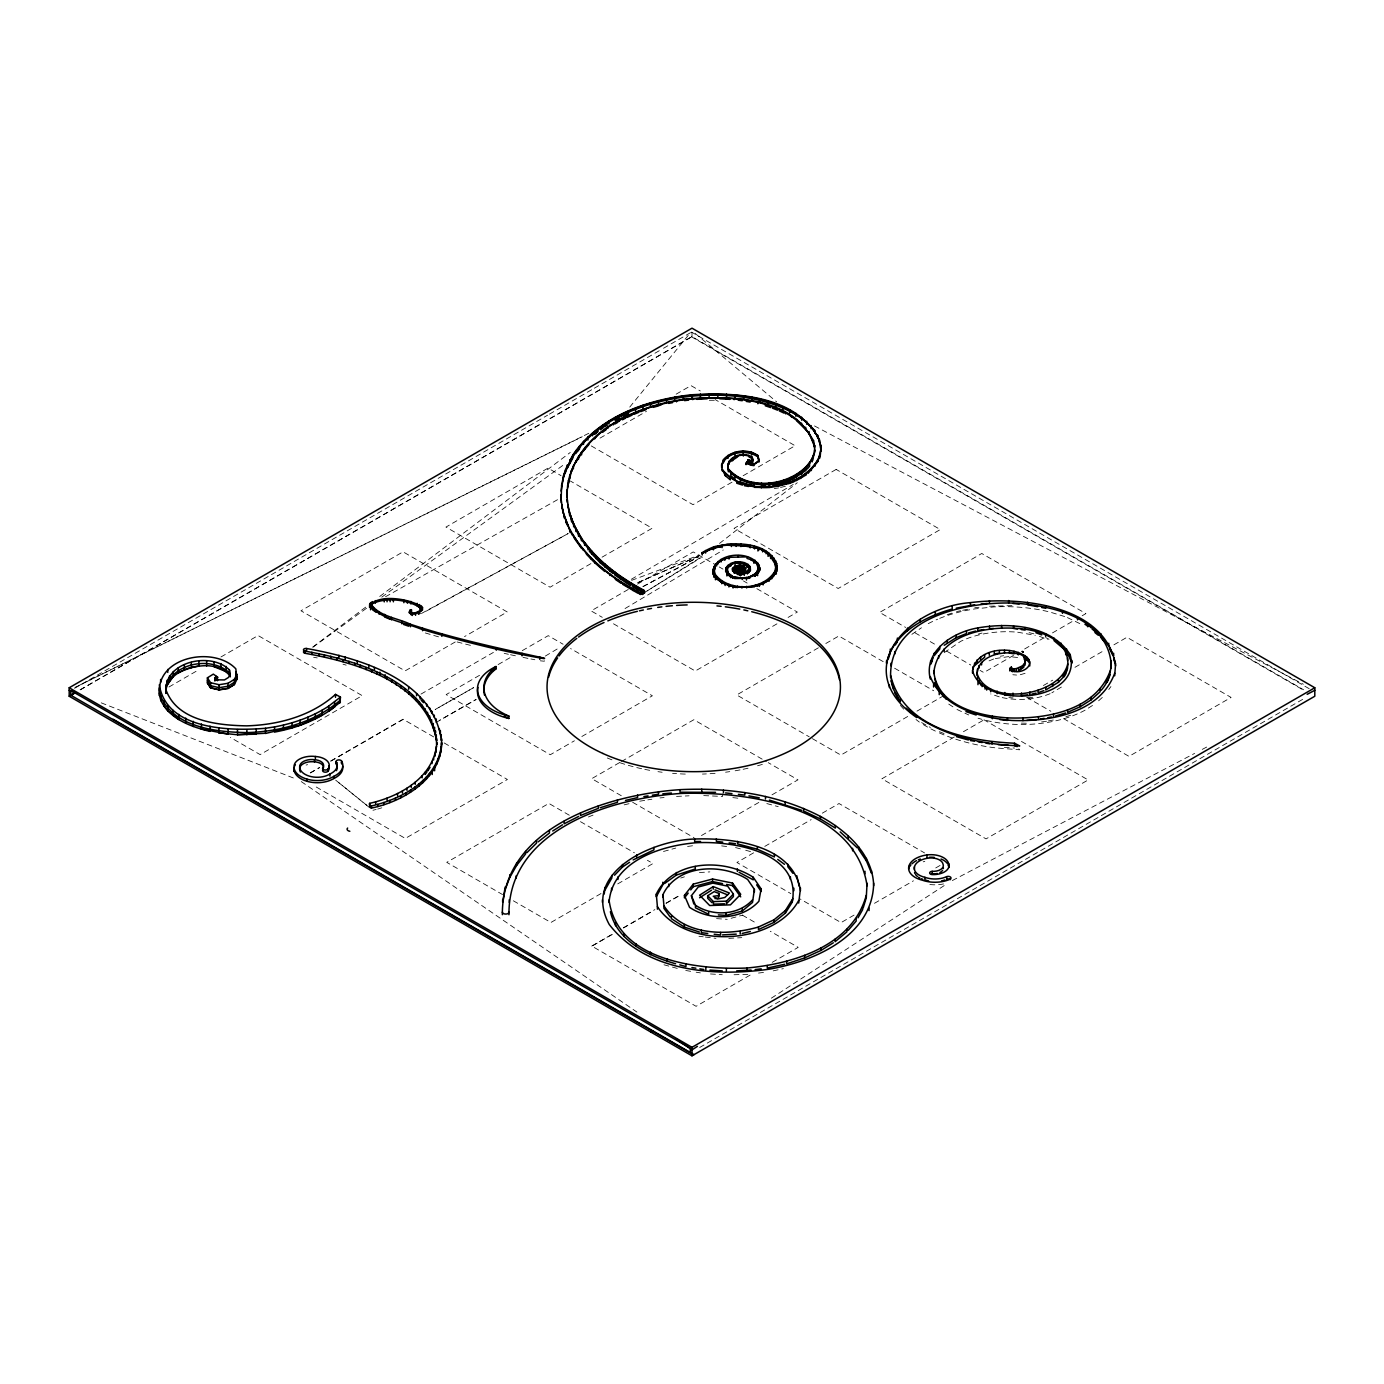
<?xml version="1.0" encoding="UTF-8"?>
<svg xmlns="http://www.w3.org/2000/svg" width="1384" height="1384" viewBox="0 0 1384 1384"><rect width="100%" height="100%" fill="white"/><g stroke="black" fill="none" stroke-linecap="round" stroke-linejoin="round"><path stroke-width="0.75" stroke-dasharray="5 3.75" d="M1309.212 688.713L691.533 332.091L691.533 336.814L1303.59 690.183M1108.774 689.526L1110.919 686.551M629.755 407.086L689.301 334.063M1098.602 700.806L1104.501 695.46M944.199 652.625L960.6 641.38A71.657 41.382 0 0 1 1017.707 632.211M719.507 543.428L797.288 482.722M312.801 647.055L366.016 606.884M379.735 596.469L570.26 452.464M381.776 597.144L564.067 464.505M312.94 647.193L367.054 607.87M1061.39 687.052L1051.84 692.83M911.866 634.339L921.45 627.782M771.355 998.175L946.327 884.203M1092.512 705.459L1084.675 710.407A92.624 53.474 0 0 1 1027.205 724.42A94.06 54.305 0 0 1 983.938 719.87L961.724 732.69M643.612 593.096L701.186 557.06M647.21 590.864L701.204 557.579M545.331 656.068L558.306 648.335M625.049 608.545L723.278 549.984M631.277 579.291L793.222 484.452M74.511 688.332L224.087 601.971M225.955 600.898L547.562 415.217M549.431 414.145L592.438 389.319M594.307 388.229L661.604 349.373M663.49 348.284L691.533 332.091M80.116 689.803L691.533 336.814M80.428 689.768L692 336.675L1303.572 689.768M168.986 686.983L198.673 669.821M220.956 656.967L258.081 635.533L362.227 695.65L260.123 754.609L230.367 737.43M600.016 438.123L646.432 411.325M676.136 394.18L690.979 385.6L700.269 390.963M455.232 641.968L405.097 670.894L300.968 610.777L403.055 551.835L507.201 611.953L464.505 636.605M590.916 563.617L550.088 587.197L445.942 527.079L548.047 468.121L561.056 475.646M602.057 557.181L652.175 528.255L570.364 481.009M731.998 482.168L693.021 504.676L590.743 445.613M743.139 475.733L795.125 445.734L715.147 399.561M310.241 772.826L319.531 767.463M330.672 761.027L403.055 719.23M310.448 772.947L319.739 767.584M330.863 761.148L403.263 719.351L434.887 737.603M479.556 675.306L446.15 694.595L550.296 754.73L574.412 740.786M498.119 664.579L512.98 656.016M522.252 650.653L548.237 635.654L563.115 644.235M628.249 589.463L591.124 610.898L602.282 617.333M637.54 584.1L693.228 551.939L717.396 565.9M581.851 736.496L652.383 695.771L570.554 648.542M776.943 623.855L695.27 671.015L611.59 622.696M788.084 617.437L797.357 612.074L756.46 588.459M619.582 762.584L591.746 778.656L621.485 795.835M621.433 761.511L693.834 719.715L766.373 761.581M818.394 647.798L736.721 694.958L809.242 736.824M825.816 643.508L838.825 636L883.442 661.777M601.019 893.545L550.901 922.488L511.855 899.929M617.731 883.892L653.006 863.529L647.418 860.312M701.446 835.555L759.003 802.339M771.995 794.831L797.98 779.832L768.224 762.653M907.679 716.497L840.866 755.076L811.111 737.897M916.969 711.134L942.954 696.135M1013.503 655.411L983.799 672.555L980.08 670.41M1024.644 648.975L1043.207 638.249M1052.48 632.903L1074.763 620.032M1082.184 615.742L1085.904 613.596L981.758 553.479L879.653 612.42L905.69 627.454M591.746 946.068L612.161 934.269M623.302 927.834L654.857 909.617M665.998 903.198L680.841 894.618M612.368 934.39L591.937 946.172L696.083 1006.306L751.772 974.146M623.509 927.955L653.196 910.81M666.188 903.302L681.049 894.739M753.623 852.821L736.928 862.474L790.852 893.614M764.764 846.403L811.18 819.605M822.321 813.169L839.015 803.533L924.564 852.925M954.303 736.98L881.902 778.777L986.048 838.894L1088.135 779.953L984.007 719.818M1043.398 685.53L1052.688 680.167M1074.97 667.313L1104.657 650.169M1113.947 644.806L1126.939 637.297L1231.085 697.432L1128.981 756.373L1062.03 717.725M772.186 962.364L798.187 947.365L770.283 931.259M854.066 915.101L841.057 922.592L800.16 898.977M874.48 903.302L913.457 880.795M935.74 867.941L943.161 863.651M699.664 1047.498L1305.475 697.744M420.978 694.093L493.396 652.418M435.752 722.638L476.183 699.422L439.385 720.441M385.496 596.764L559.119 498.794M426.358 611.088L568.184 533.549L421.29 613.562M643.006 586.574L698.038 557.112M643.024 586.574L698.297 557.095M952.33 880.553L1194.617 753.398M1202.246 749.384L1207.973 746.391M588.788 433.296L74.996 687.45L582.231 436.704M1025.06 673.333L1018.572 675.219L1012.846 674.735M699.508 555.659L636.415 583.218L699.698 555.641M989.058 660.877L993.66 659.009M588.408 816.975L594.151 814.657M631.658 580.328L699.404 555.053M1050.127 693.695C1034.644 699.941 1017.292 700.944 1001.03 697.363M947.192 614.686L954.683 612.195M680.738 878.027L684.423 876.833M377.728 809.052L381.811 807.823M1065.888 716.722L1071.943 714.888M663.507 851.471L675.721 848.081M731.115 918.284L742.793 915.101M978.315 634.062L982.034 633.059M995.304 658.559L1008.746 656.604L1018.019 657.521M372.971 810.263L376.137 809.45M780.541 487.445L786.579 485.992M624.167 804.848L629.997 803.481M773.223 970.859L783.379 968.627M956.569 611.572L960.6 610.725M962.624 610.292L968.679 609.029M1046.529 721.254L1038.882 722.275M1048.415 720.908L1055.94 719.507M639.737 801.198L645.792 800.212M647.816 799.883L651.864 799.225M1000.286 656.224L1003.677 655.705M774.296 488.517L778.535 487.929M687.571 846.454L695.477 845.364M758.519 973.056L764.902 972.277M1027.845 697.847L1034.211 697.086M974.734 607.749L978.955 607.299M989.474 606.209L1012.846 605.638M659.96 797.928L664.095 797.547M676.534 796.406L689.076 795.817M699.422 872.543L709.854 871.885M728.832 938.369L741.789 937.643M734.056 974.751L747.879 974.353M709.317 400.27L717.621 400.27M1021.357 723.14L1027.205 723.244M703.729 795.61L722.552 796.44L722.552 793.88M710.459 973.955L722.24 974.717M716.566 918.63L727.24 919.339M1004.3 747.343L1014.593 748.069M1008.884 697.605L1013.036 697.934M732.845 797.616L741.063 798.551M721.669 845.901L727.621 846.61M698.972 936.276L703.228 936.795M705.338 937.054L715.961 938.335M1017.707 632.211L1035.284 635.342M685.737 970.495L694.093 971.862M696.187 972.208L700.373 972.883M313.632 657.279L317.23 657.902M540.331 660.825L544.189 661.206A1.955 1.125 0 0 0 544.621 660.791M523.031 657.4L528.93 658.576M530.902 658.974L534.847 659.753M504.191 653.369L508.412 654.286M510.523 654.736L516.837 656.102M1029.073 632.644L1035.284 634.166M457.135 641.951L471.338 645.584M735.544 847.562L743.692 849.741M745.716 850.278L751.823 851.921M766.822 803.568L778.206 806.647M663.991 964.786L679.717 969.077M999.248 696.844L990.702 693.92M425.338 632.972L438.832 636.934M1051.529 612.541L1065.611 616.814M343.007 664.182L346.156 665.15M1039.436 636.363L1047.809 639.443M101.24 702.847L293.46 778.016M939.442 731.703L944.978 733.935M1067.41 617.593L1082.928 625.101M956.984 709.456L968.696 714.957M1045.629 637.522L1049.02 639.27M814.501 425.943L1303.347 684.25M921.606 722.569L930.394 727.5M914.997 632.817L937.314 645.705M946.604 651.086L970.772 665.029M1026.703 697.328L1050.871 711.272M719.265 566.973L722.984 569.118M743.433 580.934L747.152 583.079M894.6 668.212L933.664 690.754M632.644 802.27L694.024 837.701M444.178 742.966L507.409 779.486L405.304 838.427L314.185 785.818M569.308 815.228L548.86 803.412L446.755 862.353L502.548 894.566M580.467 821.663L634.408 852.803M742.395 915.153L757.273 923.734M948.732 704.093L955.323 708.383M301.245 781.579L636.934 1012.085M1018.849 748.882L1019.697 749.799L996.082 747.931A139.94 80.791 0 0 1 937.106 731.911M916.018 719.524L919.322 722.085M366.812 805.298L335.637 780.126L369.978 807.979M695.252 333.475L776.666 401.879M900.361 705.408L904.669 710.217M692 332.714L692 336.675M928.197 623.665A112.796 65.117 0 0 1 937.695 619.184M939.701 618.354A112.796 65.117 0 0 1 974.734 608.925L993.677 606.936A115.131 66.467 0 0 1 1049.505 611.936M981.931 719.334A94.06 54.305 0 0 1 978.038 718.209M935.359 731.081A139.94 80.791 0 0 1 920.983 723.157M306.106 765.058A12.11 6.989 0 0 1 307.629 764.66M762.342 764.383A146.704 84.701 0 0 1 754.211 766.684M748.017 768.207A146.704 84.701 0 0 1 742.049 769.504M740.042 769.902A146.704 84.701 0 0 1 731.842 771.321M729.766 771.632A146.704 84.701 0 0 1 725.579 772.203M715.078 773.327A146.704 84.701 0 0 1 702.432 774.071M685.305 774.088A146.704 84.701 0 0 1 672.589 773.345M662.14 772.237A146.704 84.701 0 0 1 657.971 771.667M649.719 770.317A146.704 84.701 0 0 1 643.647 769.141M641.64 768.708A146.704 84.701 0 0 1 619.634 762.619M611.936 759.833A146.704 84.701 0 0 1 606.4 757.584M943.525 883.926A24.306 14.03 0 0 1 926.692 883.978M923.214 861.834A18.113 10.466 0 0 1 924.823 861.35M836.161 469.418L734.056 528.377L838.202 588.494L940.307 529.553L836.161 469.418M473.518 687.692L435.147 709.525L473.518 687.675"/><path stroke-width="1.5" d="M420.944 608.251L420.2 610.586L415.563 612.749L412.38 612.922L410.685 611.78L411.481 609.687L410.442 609.79A1.955 1.125 0 0 0 410.045 610.223L408.937 612.506L411.308 614.115L415.217 613.908L421.29 611.001L422.501 607.507C411.827 598.857 378.524 593.407 369.684 605.638C382.468 619.946 404.457 622.16 421.48 629.27C461.789 641.138 502.876 651.726 544.189 658.646A1.955 1.125 0 0 0 544.621 658.23C500.299 648.577 454.108 638.751 410.391 624.236C397.831 618.129 379.51 616.555 371.12 604.306C384.942 596.902 408.003 599.151 420.944 608.251L420.944 610.794M502.357 914.686C501.579 826.75 608.683 794.485 680.028 789.659C727.967 787.323 777.41 794.157 820.418 816.404C846.42 830.504 872.854 853.945 873.667 885.673M508.966 914.737C507.928 829.535 611.59 798.084 680.686 793.464C745.699 791.129 855.433 806.076 867.059 885.795M567.077 497.704L567.215 489.815L567.215 492.825M567.077 496.129L567.215 490.282M1115.608 665.842C1105.92 604.427 1019.818 596.348 970.426 602.628C908.527 607.247 847.994 669.475 916.675 717.552M890.621 677.831C888.338 617.454 966.032 601.642 1012.846 603.078C1050.871 605.119 1106.716 617.489 1111.162 663.42M775.594 569.499C777.029 560.399 769.227 553.375 761.684 549.984L765.058 551.784M777.029 569.568C775.057 542.943 737.845 541.161 717.639 546.057C711.618 545.936 690.201 559.465 710.2 549.465L722.534 545.884L719.663 547.303M863.253 907.679L866.28 897.818L867.059 883.234M873.667 883.113C872.837 936.068 813.982 961.517 769.158 969.198C714.075 976.914 645.844 971.793 609.237 924.477C580.657 872.076 653.058 840.088 694.647 839.015C732.43 837.718 792.963 844.638 800.506 890.552M436.479 746.374L436.738 742.533L436.738 744.696C432.483 681.949 356.847 660.324 305.224 651.172A2.405 1.384 0 0 1 303.563 649.442A2.405 1.384 0 0 1 306.556 648.49C358.958 657.954 433.002 678.817 441.496 740.751L441.496 738.589C444.178 777.168 404.612 801.249 371.414 808.083A3.737 2.163 0 0 1 369.632 805.505L369.632 803.343C398.696 796.803 431.877 778.725 436.479 746.374L434.922 756.166L434.922 754.003M441.288 748.709L441.565 742.585L441.565 744.73M1101.145 690.287C1108.567 682.243 1111.283 671.551 1111.162 660.86M1110.798 668.558L1111.162 664.597M1114.691 675.807L1115.608 663.282M725.631 570.692L726.877 573.339L733.139 578.183L726.877 574.135L725.908 567.959C730.838 560.191 744.505 559.62 750.232 566.731L750.439 570.243L748.536 572.751L750.439 570.243M748.796 567.734L743.692 564.136L735.527 562.959L731.79 564.067L727.327 568.149L728.209 573.789L733.901 577.457L728.209 572.993L727.084 570.606L727.084 573.166M561.125 491.095L563.79 474.643L567.492 464.799L567.492 467.792L572.751 458.191L572.751 455.18C598.926 416.394 647.02 399.543 691.74 394.769C736.132 392.053 797.115 395.218 819.553 440.354M567.215 491.233L567.717 484.936L567.717 487.947M328.942 765.681A15.639 9.031 0 0 1 328.008 771.199A2.82 1.626 0 0 1 324.496 772.099A2.82 1.626 0 0 1 322.68 770.144L323.32 766.892A9.982 5.761 0 0 0 316.279 759.885L312.576 759.539A12.11 6.989 0 0 0 300.068 764.781L299.653 766.788A18.113 10.466 0 0 0 309.428 776.182A16.937 9.774 0 0 0 328.337 774.884L331.658 773.102A18.667 10.778 0 0 0 336.727 763.086L336.139 761.875A2.82 1.626 0 0 1 338.146 759.954A2.82 1.626 0 0 1 341.571 761.01L341.571 763.172A24.306 14.03 0 0 1 342.229 764.539M299.757 765.767L299.653 768.933A18.113 10.466 0 0 0 300.415 772.047M740.63 571.523L740.769 568.876L739.125 568.824L739.039 570.416L742.516 570.554L741.737 568.115L737.309 568.218L736.098 570.727L737.309 567.44L741.737 567.319L742.516 572.319M972.45 673.022C973.731 648.369 1010.977 644.373 1027.153 657.4C1036.478 667.261 1016.998 676.378 1010.043 669.129L1011.444 667.174L1011.566 670.565M976.896 675.461C977.225 653.802 1006.843 649.252 1023.226 655.376L1022.222 654.805L1025.163 659.026L1025.336 663.507M792.184 899.669L785.42 910.499L773.916 919.858L758.449 927.021L758.449 929.564L773.916 922.419L785.42 913.042L792.184 902.23C802.184 851.662 731.617 840.555 695.477 842.804C660.497 845.745 612.247 861.315 609.047 902.454M792.184 902.23L792.738 898.389M798.689 903.043L800.506 887.992M369.632 803.343A3.737 2.163 0 0 0 371.414 805.938C401.723 799.104 436.462 780.334 441.288 746.564M820.21 456.27L820.781 449.921L818.065 461.27L808.083 473.345M972.45 670.462C982.813 710.355 1083.309 702.639 1070.143 654.528C1050.958 625.014 1009.334 622.419 977.709 627.938C953.524 632.056 923.301 650.584 930.273 679.06M933.75 673.489C936.933 634.875 986.117 625.845 1017.707 628.474C1038.986 629.616 1070.386 639.841 1067.721 666.482M561.627 486.061L563.79 474.643M567.717 485.403L568.582 480.075L568.582 483.068M567.717 486.355L570.883 473.449M718.348 914.911L726.116 915.429L742.256 911.035L752.515 902.454L754.384 889.393L747.671 879.48C722.275 862.803 677.157 864.308 662.953 894.635L662.953 897.195M662.832 882.231L662.832 884.791L656.31 896.711L656.31 894.151C672.676 859.533 724.299 858.201 753.259 877.283L761.113 888.874L758.899 901.244C741.582 920.291 710.355 921.173 689.561 907.35L684.44 895.361L693.246 884.134L712.57 879.013L732.551 883.078L740.717 894.306L730.423 904.859L709.681 905.517L699.595 895.189L713.21 886.59L729.42 893.026L724.818 897.489L717.466 899.081L713.244 896.296L718.504 895.569L718.85 893.441L714.213 891.607L707.691 895.725L707.691 898.285L711.981 902.679M503.067 900.05L505.125 887.092M759.297 571.315L754.868 576.142L759.297 571.315L759.851 567.803L759.851 570.364M604.202 894.047L605.102 887.334M1024.904 665.341L1025.336 660.947M159.316 689.993C160.354 655.462 215.195 646.622 235.834 668.853L236.993 679.388L235.834 673.835M173.311 676.482L167.049 685.27L165.872 690.235C165.509 660.895 211.475 651.622 229.467 670.012L230.315 676.845L229.467 672.97C211.994 655.774 172.221 662.677 165.872 688.004M562.527 481.044C576.125 428.486 634.062 404.059 683.177 397.173C714.075 393.142 746.184 394.769 775.732 405.183C795.869 412.674 820.885 426.86 820.781 451.34M568.582 480.542L569.81 475.231L569.81 478.241M215.644 677.26C220.16 688.125 214.918 668.766 215.714 679.838L224.485 679.925L228.516 677.433L230.315 673.887M976.896 672.901C986.844 707.483 1060.715 696.1 1067.721 663.922M1064.071 675.703L1067.202 668.385M1066.683 671.448L1067.721 667.659M713.002 574.481C711.341 551.576 754.764 548.306 759.851 568.599M712.985 569.966L717.881 562.319L724.784 558.565L729.558 558.098M714.438 574.412C712.691 566.8 718.815 560.606 725.562 558.479L722.033 560.07M714.438 570.035L715.217 566.679M609.047 899.894C616.866 960.807 697.951 970.046 747.031 968.004C793.551 963.748 852.544 945.808 866.28 895.258M299.757 767.93L300.068 766.944A12.11 6.989 0 0 1 312.576 761.702L316.279 762.03A9.982 5.761 0 0 1 323.631 767.272M952.209 606.469L952.209 609.012C924.529 616.797 893.372 632.851 886.504 663.334L886.504 660.774M888.39 658.663L890.293 652.798M1011.444 667.174L1012.24 671.534L1016.461 671.136L1016.461 668.593L1022.465 665.877L1024.904 662.78M563.79 475.127L572.751 455.18M569.81 475.715C585.207 427.777 638.56 405.772 684.578 399.197C728.088 395.236 797.634 395.893 814.553 445.596M812.754 460.405L813.896 454.384C802.132 485.732 749.696 494.157 728.347 469.28M505.783 887.905L509.779 877.387L516.613 865.45L525.557 853.997L525.557 851.437M721.635 465.041L723.503 459.661C731.738 450.111 747.637 448.278 757.913 455.492L759.228 461.789L757.913 455.959C747.637 448.745 731.738 450.578 723.503 460.145M721.635 465.993C725.891 451.599 746.841 448.97 757.913 456.91M727.794 467.809C726.877 455.959 743.831 451.34 752.204 457.222L752.792 459.851L751.27 460.941L748.277 459.869M727.794 465.284C730.354 455.457 744.35 452.482 752.204 457.689M727.794 466.235L729.247 462.394L737.603 456.91L737.603 455.509M933.75 670.946C936.726 705.909 978.557 715.839 1007.431 717.863C1045.128 719.438 1095.523 710.857 1110.245 670.773M1107.235 682.156L1110.245 674.51M1114.691 673.247C1099.934 713.435 1049.383 721.998 1011.6 720.441C981.048 717.621 942.521 708.279 930.273 676.499M571.419 470.923C589.843 426.462 639.927 406.083 684.578 399.665C728.745 395.288 789.728 396.793 813.55 440.96M573.391 467.117L571.419 471.858L571.419 470.439M933.3 657.642L930.636 663.23L930.636 660.67M930.636 664.407L932.418 660.687M737.741 572.215L738.416 568.236L738.416 570.796M217.842 677.295L213.326 674.129L207.392 677.831L207.392 683.021L210.593 687.917L219.105 689.907L228.031 688.471L234.38 684.544L234.38 679.354L236.993 674.198M234.38 684.544L236.993 679.181M715.217 576.972L715.217 574.412C728.745 592.179 763.293 590.605 774.884 571.315L774.884 573.876M748 586.989C758.795 586.038 771.39 582.076 776.303 571.505L776.303 574.066M198.864 666.067C186.269 667.538 172.533 673.229 167.049 685.478L167.049 680.288M605.102 889.895L611.849 877.975L611.849 875.415M858.011 917.817L862.63 909.651L862.63 907.091M569.931 460.422C592.992 420.771 639.771 402.519 683.177 396.239C728.174 391.378 782.963 394.025 814.726 430.666M1064.071 676.88L1066.164 673.333M322.68 770.144L323.32 769.054M728.347 471.823L728.347 468.813C749.038 492.86 795.99 485.3 812.2 458.9L812.2 461.91M730.302 478.432L730.302 479.85L725.354 475.715L722.344 469.574C745.422 497.479 799.329 489.953 818.065 459.851L818.065 461.27M752.204 457.222L752.792 460.803C750.093 464.436 746.53 458.225 746.045 464.626L748.26 459.626L748.9 463.519L752.792 462.394L752.792 459.384L750.526 460.716L748.398 460.111M748.26 460.093L746.045 463.675L753.986 464.643L759.228 460.837M798.689 900.482C774.192 945.566 685.339 949.58 657.4 906.641L656.31 894.151M430.061 767.307L427.76 770.905L427.76 768.76M895.344 644.944L897.368 641.813M733.901 576.661C741.98 579.048 753.138 578.252 757.878 570.329L757.878 572.889M581.574 453.277L575.744 462.429L575.744 461.01M742.845 572.838L744.09 568.53L742.62 566.748L739.298 566.039M742.845 571.073L744.09 569.326L742.62 567.544L739.298 566.834L739.298 565.156L734.921 566.108L732.499 568.426L732.499 570.969M740.976 572.232L743.917 571.765L745.665 568.513L743.658 566.091L739.298 565.156M743.917 571.765L745.665 568.513M725.908 568.755C730.838 560.987 744.505 560.399 750.232 567.527M731.79 564.067L727.327 568.149M426.877 772.082L425.13 774.417L425.13 772.272M734.281 573.357L734.281 570.796L740.353 573.305L744.246 572.889L748.969 569.291M747.36 572.232L748.969 570.087L748.796 566.956L746.91 564.845L743.692 564.136M577.163 451.962L579.55 448.9L579.55 445.89M582.733 451.789L588.892 444.506M685.703 896.313L688.211 893.112M690.737 889.895L693.246 886.694L712.57 881.573L722.569 883.615M693.834 903.994L691.394 895.725L698.245 887.006L712.898 883.113L727.603 886.123L733.382 894.064L733.382 896.624L726.444 903.717L726.444 901.157L733.382 894.064M984.681 654.597L984.681 657.158L974.578 665.652L974.578 663.092M807.218 469.003L809.571 466.252L809.571 463.259M848.236 930.29L856.16 921.069L856.16 918.509M1045.75 687.416L1045.75 689.976L1058.449 682.295L1063.016 677.468L1063.016 674.908M614.513 875.242L622.489 867.024L629.582 862.284M1018.624 667.97L1018.624 670.531L1023.918 667.001L1023.918 664.441M526.923 852.648L536.525 843.15L536.525 840.59M340.412 697.052L339.98 702.657L340.412 697.052L335.516 694.387C311.469 716.012 278.409 724.905 246.663 725.856C217.893 725.354 177.239 721.185 165.994 689.889L165.994 692.848M340.412 700.01C314.895 722.396 280.243 731.617 246.888 732.603C215.593 732.101 171.478 727.275 159.454 693.176M340.412 702.051L328.683 711.324L328.683 706.134L339.98 697.467M732.499 569.205L734.921 566.886L739.298 565.952L743.658 566.886L745.665 569.291M733.97 571.177L733.97 568.616L735.907 566.783L735.907 569.343M733.97 569.412L735.907 567.578M767.514 581.124L773.016 576.661M1067.566 709.784L1067.566 712.345L1080.299 706.688L1091.249 699.768L1100.072 691.775L1100.072 689.215M594.618 438.918L597.663 434.784M791.908 479.746L806.042 470.37L806.042 467.359M722.344 470.058C746.062 498.846 806.093 490.524 819.933 454.938L819.933 457.931M691.394 895.725L695.46 905.24C712.622 916.623 738.312 915.568 752.515 899.894M750.457 576.401L756.321 573.495L758.397 567.803L758.397 570.364M944.234 645.273L956.223 637.661L966.482 633.526L966.482 630.966M595.172 433.763L597.715 431.704L597.715 428.711M538.134 841.887L549.431 833.047L549.431 830.486M371.362 604.721L370.549 605.344L370.549 602.784M594.29 434.299L597.715 431.704M702.103 552.51L702.224 554.984M746.045 463.207L753.986 464.176L759.228 460.37M600.448 429.749L603.182 427.777L603.182 424.767M606.088 429.715L602.576 432.258L602.576 430.839M664.528 883.58L676.395 875.051L695.287 868.979L695.287 866.419M334.599 706.913C317.213 720.389 296.055 728.088 274.586 732.084L274.586 726.894C293.668 723.365 312.386 716.826 328.683 706.134M755.301 585.051L755.301 585.83C764.764 583.633 776.303 577.249 775.715 566.056L775.594 571.263M420.2 613.147L418.47 614.306L418.47 611.745M633.128 859.914L653.923 849.897L653.923 847.337M697.415 1046.356L692 1049.885L676.015 1038.9M604.635 426.826L607.541 424.957M795.662 480.94L806.457 474.729M699.595 897.749L711.497 890.223M552.7 830.988L562.51 824.812M207.392 677.831L210.593 682.727L219.105 684.717L228.031 683.281L234.38 679.354M234.38 684.353L228.031 688.263L219.105 689.699L210.593 687.71L207.392 682.814M786.648 961.274L786.648 963.835L804.658 957.901L820.92 950.462L833.341 942.798M614.911 423.971L617.887 422.258M69.2 687.762L692 328.181L1314.8 687.762L1314.8 696.238L692 1055.819L69.2 696.238L69.2 687.762L692 1047.325L1314.8 687.762M70.774 695.201L690.322 1052.895L690.322 1048.19L70.774 690.495L70.774 695.201L74.511 693.055M69.2 696.238L74.805 693.003M651.155 1032.239L653.196 1031.063M322.264 715.078L300.172 725.13L265.503 733.468L265.503 728.278L274.586 726.894M1307.171 694.318L1314.8 690.305M620.015 417.899L615.153 420.425L615.153 417.432M622.471 419.767L625.585 418.141L625.585 416.722M229.467 670.012L229.467 675.202C216.804 661.05 193.449 664.804 178.294 672.97L178.294 667.78M578.685 816.422L564.136 823.791L564.136 821.231M746.495 578.27L754.868 575.346M744.246 573.685L748.536 571.955M623.319 416.255L628.423 413.885L628.423 410.875M627.229 417.38L632.125 415.096M714.092 548.825L709.369 549.586L702.017 553.617L703.228 553.012M633.82 414.387L638.924 412.276M948.594 863.512A17.75 10.259 0 0 0 926.969 854.949A23.77 13.719 0 0 0 908.821 866.419A22.576 13.044 0 0 0 922.28 880.189A24.306 14.03 0 0 0 949.926 879.29A2.82 1.626 0 0 0 950.497 877.075A2.82 1.626 0 0 0 946.691 876.626L944.909 877.352A18.667 10.778 0 0 1 926.882 877.923L922.851 876.729A16.937 9.774 0 0 1 914.426 866.868A18.113 10.466 0 0 1 926.501 858.409L929.91 857.959A12.11 6.989 0 0 1 942.66 863.028L943.317 865.156A9.982 5.761 0 0 1 934.235 871.332L932.228 871.332A2.82 1.626 0 0 0 929.65 872.975A2.82 1.626 0 0 0 932.28 874.584A15.639 9.031 0 0 0 948.594 863.512L948.594 866.073A15.639 9.031 0 0 1 948.957 867.474M640.706 411.619L645.999 409.681M785.437 482.255L790.402 480.473L790.402 477.48M788.43 483.743L794.001 481.753M1043.83 690.651L1038.086 692.675L1038.086 690.114M600.241 807.72L617.437 802.305L617.437 799.744M1055.508 715.995L1065.559 712.95M713.383 548.099L718.209 546.836M757.29 586.193L760.11 584.567M658.974 405.754L653.317 407.328L653.317 405.91M749.799 578.287L734.61 578.529M968.367 633.007L975.841 631M772.877 485.092L783.777 482.843L783.777 479.85M662.953 894.635L663.922 905.776C683.506 936.172 727.188 936.034 758.449 927.021M742.205 933.439L750.336 931.501M625.499 800.419L637.591 797.582L637.591 795.022M1031.945 694.059L1036.045 693.124M784.711 964.25L767.29 968.091L767.29 965.53M956.257 608.164L974.647 604.739M672.555 402.64L668.61 403.401L668.61 401.983M754.366 586.903L737.17 586.972M1040.353 719.04L1044.107 718.348M1047.861 717.656L1051.615 716.964M729.022 557.319L747.568 556.852M737.741 569.654L742.845 570.277M736.098 569.931L739.488 571.678L743.917 570.969M643.871 796.561L648.058 795.886M652.262 795.212L658.542 794.191L658.542 791.631M983.626 629.564L977.709 630.498L977.709 627.938M1012.24 668.974L1016.461 668.593M731.548 544.812L717.639 546.057M742.516 569.758L739.039 569.637L740.769 569.672L740.544 568.184L740.596 570.831M714.992 898.614L718.504 898.13L718.504 895.569M931.553 873.979L934.235 873.892A9.982 5.761 0 0 0 937.245 873.46M736.703 970.859L751.079 970.063M755.128 969.579L761.217 968.835M1027.793 694.785L1021.444 695.529L1021.444 692.969M688.661 400.132L684.578 400.599L684.578 399.197M740.232 574.966L744.869 573.668L740.232 574.966L737.274 574.343M980.979 604.081L987.311 603.424M159.316 684.803C166.322 729.852 230.021 731.254 265.503 728.278M218.966 732.845L237.494 734.766L265.503 733.26M662.832 793.811L671.43 793.015M1026.841 720.355L1036.529 719.559M696.879 399.336L707.241 398.765M993.556 628.423L989.525 628.647L989.525 626.087M722.534 934.892L736.253 934.131M256.248 734.195L237.494 734.558M765.317 485.749L761.511 485.888L761.511 482.895M754.418 487.358L770.04 487.514L770.04 486.113M707.691 895.725L713.417 901.589L726.444 901.157M724.593 903.787L713.417 904.15L713.417 901.589M740.544 568.98L738.416 569.032L737.741 570.45L739.869 570.762M715.563 792.323L680.028 792.219L680.028 789.659M700.563 841.507L694.647 841.576L694.647 839.015M740.924 544.829L726.704 544.396M743.779 545.971L726.998 545.209M719.697 398.765L730.008 399.353M709.94 970.08L722.258 970.893M890.621 675.288C903.077 728.538 967.849 741.115 1014.541 743.225L1014.541 745.786M998.124 744.627L1008.382 745.353M1010.926 695.529L1004.801 695.045L1004.801 692.484M1012.863 603.459L1019.178 604.029M750.197 546.092L740.751 545.659M999.888 719.576L1007.431 720.424L1007.431 717.863M725.579 792.911L731.98 793.638M738.381 794.364L744.8 795.108L744.8 792.548M722.742 842.129L716.358 841.368L716.358 838.808M729.126 842.908L735.492 843.669M750.024 465.111L753.986 465.595L753.986 464.176M201.424 729.005L228.152 734.16L228.152 728.987M707.76 933.456L701.359 932.678L701.359 930.117M714.161 934.235L720.562 935.013L720.562 932.453M738.174 400.201L742.222 400.703L742.222 399.301M1017.413 629.011L1013.572 628.474L1013.572 625.914M1021.254 629.547L1025.094 630.101L1025.094 627.54M713.815 577.197L713.815 574.637C718.4 582.975 728.607 585.899 737.447 586.937M728.226 585.121L735.648 587.508M691.931 967.554L695.893 968.194M699.871 968.852L703.851 969.492M303.823 651.276A2.405 1.384 0 0 0 305.224 653.317C355.947 662.521 425.943 682.035 436.687 740.838L436.687 738.693M758.743 548.514L745.284 546.126M970.374 740.527L974.301 741.184M978.229 741.859L982.156 742.533M986.083 743.191L990.01 743.865M746.184 401.377L750.145 402.069L750.145 400.651M748.623 484.383L752.204 485.04M744.384 485.697L748.519 486.476M748.934 795.886L759.262 797.824M1037.654 606.711L1027.585 604.791L1027.585 602.23M1041.668 607.489L1045.698 608.251L1045.698 605.69M726.565 884.428L732.551 885.639L740.717 896.867M732.499 568.426L732.88 571.125L735.804 573.253L740.353 574.101M733.139 577.388L737.897 577.63M160.959 700.563C169.799 719.213 191.269 726.842 210.022 731.392L210.022 726.202M733.07 586.245C725.424 584.498 715.632 580.709 714.438 571.851M774.417 854.378L774.417 856.938L757.342 849.188L737.62 843.929L737.62 841.368M769.418 800.073L801.751 810.332M610.396 911.71C617.056 941.12 648.906 956.223 675.617 963.748M679.752 964.873L685.962 966.568L685.962 964.008M956.465 736.651L968.385 739.973M226.163 666.413L226.163 671.586L214.139 666.794L214.139 661.604M776.701 564.084C773.431 554.361 763.12 549.673 753.951 547.13L753.951 547.908M745.215 483.518L740.371 481.926L740.371 478.933M742.481 485.075L736.79 483.224L736.79 481.805M671.396 916.121L671.396 918.682L684.371 927.072L699.456 932.055M770.698 407.571L765.335 405.789L765.335 404.387M965.928 711.601L976.17 715.009M403.522 624.426L408.678 626.208M759.28 565.866L755.041 560.987L746.945 558.392M1035.889 632.747L1041.737 634.91M69.2 690.305L77.21 693.436M772.48 408.159L777.566 410.183M715.009 889.86L727.621 894.86M389.734 619.15L384.666 616.953L384.666 614.392M1015.406 745.803L1017.136 746.633M779.261 410.858L784.036 413.107M835.365 825.521L835.365 828.082L820.418 818.965L803.585 811.007L803.585 808.446M421.48 605.933L421.48 608.493L417.12 605.863L417.12 603.303M739.125 872.335L753.259 879.843L753.259 877.283M752.204 458.64L748.709 456.72L748.709 455.301M584.584 545.348L584.584 542.355C599.999 562.786 621.174 578.183 643.612 590.086A3.045 1.765 0 0 1 643.716 592.577A3.045 1.765 0 0 1 639.408 592.629C613.25 578.668 588.287 560.053 572.734 534.328L572.734 535.729L568.513 527.685M632.211 586.747L643.612 593.096L643.612 590.086M622.731 584.377L637.816 593.182M758.397 568.599L756.339 562.873L750.733 559.741M570.07 532.511L570.07 529.518C584.567 558.184 611.763 578.149 639.408 593.096A3.045 1.765 0 0 0 643.716 593.044A3.045 1.765 0 0 0 643.612 590.553C610.88 573.149 578.131 546.991 568.824 509.347L569.672 515.592M113.107 719.23L403.263 886.763M403.886 887.109L694.041 1054.643M1084.935 624.288L1088.62 626.502M614.755 571.921L614.755 574.931L630.498 585.795L630.498 582.785M1072.029 660.479L1072.029 663.04L1066.493 651.259L1054.106 640.723L1054.106 638.162M777.773 859.395L784.486 864.325M372.019 606.348L372.019 608.908L375.998 612.282L375.998 609.721M906.105 708.072C936.985 734.783 978.834 744.246 1018.711 745.803L1019.731 745.924L1014.541 743.225M589.342 551.299L600.241 562.786L613.06 573.616M840.174 831.888L857.302 847.873M814.553 446.53L809.069 432.933L796.838 420.753L796.838 419.335M1028.727 659.407L1028.727 661.967L1024.852 658.057L1024.852 655.497M1091.959 628.872L1099.432 635.118M1094.952 632.54L1097.945 635.048M753.917 561.523L756.339 562.873M586.453 552.856L586.453 554.257L595.051 563.046L604.704 571.436L604.704 570.018M934.719 678.887L937.989 689.301L946.258 699.301M421.307 700.304L423.539 702.639L423.539 700.477M770.611 556.783L775.265 564.222M1113.618 653.196L1113.618 655.756L1108.705 645.844L1100.92 636.363L1100.92 633.803M1100.92 637.54L1103.515 640.706M1011.687 668.23L1012.24 671.534M977.536 676.759L977.536 679.319L981.187 685.461M581.366 548.22L573.72 537.321M792.946 873.321L787.842 866.782L787.842 864.221M670.15 916.952L663.922 908.336L663.922 905.776M756.633 884.808L761.113 891.434L761.113 888.874M871.505 870.622L871.505 873.183L866.436 860.969L858.599 849.257L858.599 846.697M207.392 680.79L210.593 685.686L219.105 687.675L228.031 686.239L234.38 682.312L236.993 677.157L235.834 671.794M1066.493 652.435L1068.31 655.359M581.401 538.272L573.651 524.259L570.087 514.675M894.739 692.761L899.444 701.134M1109.518 648.663L1112.805 655.289M336.139 761.875L336.727 765.248A18.667 10.778 0 0 1 337.177 767.411M565.745 522.754L565.745 519.744L570.07 529.986M934.719 682.623L937.176 688.523M567.734 525.124L564.084 514.796L564.084 517.806M820.643 445.354L817.581 434.974L817.581 437.967M713.002 571.921L713.815 575.415L717.742 579.619M799.26 886.452L796.769 875.657M159.454 695.218L160.959 700.771L160.959 695.581M758.778 461.754L757.913 455.492M439.333 728.866L441.115 736.772L441.115 734.61M891.14 679.855L893.251 687.9M891.14 681.032L893.251 689.076M564.084 515.263L562.769 509.814L562.769 512.807M814.224 446.582L813.55 440.493M1114.016 657.781L1114.812 661.812M1114.016 658.957L1114.812 662.988M568.824 510.765L567.302 499.607L567.302 502.6M562.769 510.281L561.817 504.797L561.817 507.807M733.97 568.616L734.281 571.592L736.686 572.543M727.794 464.816L728.347 470.231C750.232 496.233 809.277 486.043 814.674 449.765L814.674 452.776M722.344 470.993L721.635 464.574L721.635 467.567M567.077 494.711L567.302 501.008M561.212 500.247L560.987 494.728L560.987 497.738M561.143 499.503L561.627 484.659M820.781 450.388L820.643 444.869L820.643 447.88M814.674 451.184L814.553 445.129L814.553 448.122M165.872 685.045L165.959 693.471M159.316 687.762L159.454 695.425L159.454 690.235M714.438 569.239L714.438 572.647M712.985 569.17L713.002 572.716M1108.705 643.283L1108.705 645.844M1106.491 680.322L1106.491 682.883M1091.249 697.207L1091.249 699.768M1090.471 625.049L1090.471 627.609M1087.582 624.149L1087.582 626.71M1080.299 704.127L1080.299 706.688M1077.548 617.299L1077.548 619.859M1070.143 654.528L1070.143 657.089M1067.583 658.057L1067.583 660.618M1066.493 648.698L1066.493 651.259M1066.164 669.596L1066.164 672.157M1065.715 652.193L1065.715 654.753M1062.497 610.777L1062.497 613.337M1061.113 643.197L1061.113 645.757M1058.449 679.734L1058.449 682.295M1053.484 714.04L1053.484 716.601M1052.619 683.938L1052.619 686.499M1045.629 633.786L1045.629 636.346M1038.467 716.843L1038.467 719.403M1029.904 691.965L1029.904 694.526M1029.592 661.431L1029.783 665.963M1027.153 657.4L1027.153 659.96M1025.163 659.026L1025.163 661.587M1024.333 657.123L1024.333 659.684M1022.966 718.106L1022.966 720.666M1022.465 665.877L1022.465 668.437M1020.665 667.071L1020.665 669.631M1018.261 652.348L1018.261 654.909M1014.282 668.922L1014.282 671.482M1014.074 651.241L1014.074 653.802L1009.455 653.11L1009.455 650.549M1012.984 693.124L1012.984 695.685M1012.015 668.714L1012.015 671.275M1010.839 667.278L1010.839 669.839M1010.199 667.815L1010.199 670.375M1009.922 668.437L1009.922 670.998M1008.659 600.518L1008.659 603.078M1004.507 650.307L1004.507 652.867M1001.601 625.412L1001.601 627.973M999.386 650.567L999.386 653.127L994.266 653.923L994.266 651.362M997.189 691.118L997.189 693.678M992.345 716.168L992.345 718.728M991.982 741.634L991.982 744.194M990.684 689.215L990.684 691.758M989.422 600.639L989.422 603.199M989.301 652.712L989.301 655.272M986.706 687.519L986.706 690.08M985.062 686.533L985.062 689.094M982.121 684.059L982.121 686.62M981.585 662.348L981.585 664.908M980.581 656.985L980.581 659.545M979.318 680.565L979.318 683.125M979.007 665.583L979.007 668.143M977.969 682.104L977.969 684.665M977.415 669.147L977.415 671.69M977.156 659.839L977.156 662.4M972.969 666.656L972.969 669.216M970.426 602.628L970.426 605.189M956.223 635.1L956.223 637.661M947.21 640.273L947.21 642.833M946.691 876.626L946.691 879.186A2.82 1.626 0 0 1 950.497 879.636M944.199 648.888L944.199 651.449M943.456 694.18L943.456 696.74M939.788 646.363L939.788 648.923L934.183 655.774L934.183 653.213M939.234 692.121L939.234 694.682M938.611 655.722L938.611 658.282M937.989 686.741L937.989 689.301M935.324 612.074L935.324 614.634M933.594 684.457L933.594 687.018M932.228 871.332L932.228 873.892M926.969 854.949L926.969 857.509M924.875 877.3L924.875 879.861L926.882 880.483A18.667 10.778 0 0 0 928.612 880.916M920.256 619.34L920.256 621.9M914.426 866.868L914.426 869.429M910.101 709.906L910.101 712.466M908.821 866.419L908.821 868.979M907.454 628.077L907.454 630.637M900.396 699.058L900.396 701.619L893.787 689.907L893.787 687.346M897.368 638.076L897.368 640.636M894.721 651.553L894.721 654.113M890.95 663.23L890.95 665.791M890.293 649.061L890.293 651.622M889.358 684.993L889.358 687.554M869.048 908.025L869.048 910.586M866.436 858.409L866.436 860.969M864.983 871.263L864.983 873.823M852.613 848.306L852.613 850.866M848.184 835.677L848.184 838.237M846.922 929.269L846.922 931.83L835.106 941.708L835.106 939.148M820.92 947.902L820.92 950.462M820.418 816.404L820.418 818.965M819.553 439.87L819.553 442.88M815.211 464.626L815.211 466.027M814.726 430.199L814.726 433.209M811.335 469.124L811.335 470.543M811.093 425.615L811.093 428.625M809.069 431.514L809.069 434.507M806.699 421.255L806.699 424.265M805.678 427.241L805.678 428.659M804.658 955.341L804.658 957.901M801.63 417.155L801.63 420.165M801.578 423.175L801.578 424.594M801.63 471.148L801.63 474.158M800.661 477.082L800.661 478.501M796.388 474.556L796.388 477.567M795.938 413.332L795.938 416.342M793.845 888.165L793.845 890.725M791.492 415.754L791.492 417.172M790.402 876.781L790.402 879.342M789.676 409.82L789.676 412.83M786.579 482.981L786.579 484.4M785.61 412.449L785.61 413.868M785.42 910.499L785.42 913.042M785.178 801.769L785.178 804.329M782.929 406.619L782.929 409.629M778.535 484.936L778.535 486.355M777.029 571.35L777.168 566.039L774.953 574.135M776.701 563.288L776.701 565.848M776.632 481.58L776.632 484.573M775.732 403.765L775.732 406.775M775.628 560.606L775.628 563.167M775.265 563.426L775.265 565.987M774.002 558.029L774.002 560.589M773.916 919.858L773.916 922.419M773.587 573.858L773.587 576.419M771.857 555.572L771.857 558.133M771.736 576.263L771.736 578.823M770.611 556.005L770.611 558.548M769.21 553.289L769.21 555.849M769.348 578.512L769.348 581.072M769.141 482.618L769.141 485.611M768.155 401.256L768.155 404.266M768.051 553.79L768.051 556.351M766.096 551.195L766.096 553.756M765.473 796.44L765.473 799M763.12 582.353L763.12 584.913M762.601 549.344L762.601 551.887M761.338 486.424L761.338 487.843M760.266 399.111L760.266 402.104M759.366 583.858L759.366 586.418M759.28 565.07L759.28 567.63M758.743 547.718L758.743 550.278M757.948 548.427L757.948 550.988M757.878 402.346L757.878 403.765M757.636 562.492L757.878 567.838M757.602 573.097L757.602 575.658M757.342 846.627L757.342 849.188M756.321 572.699L756.321 575.26M755.041 560.191L755.041 562.752M754.591 546.369L754.591 548.929M754.384 889.393L754.384 891.953M753.986 482.376L753.986 485.369M753.917 560.728L753.917 563.288M752.1 397.312L752.1 400.322M751.668 452.066L751.668 455.077M751.564 460.284L751.564 463.294M751.27 460.474L751.27 463.484M750.924 460.613L750.924 463.623M750.526 460.716L750.526 463.726M750.197 545.296L750.197 547.856M750.232 566.731L750.232 569.291M750.093 460.751L750.093 463.761M749.661 460.734L749.661 463.726M749.263 460.647L749.263 463.657M748.9 460.509L748.9 463.519M748.796 566.956L748.969 571.851M748.606 460.336L748.606 463.329M748.052 564.309L748.052 566.869M747.36 571.436L747.36 573.997M747.031 968.004L747.031 970.565M746.841 481.044L746.841 484.054M746.91 564.845L746.91 567.405M746.495 577.474L746.495 580.034M746.512 586.366L746.668 587.975M744.367 562.596L744.367 565.156M744.09 568.53L744.09 571.09M744.246 572.889L744.246 575.45M743.727 395.876L743.727 398.886M743.658 566.091L743.658 568.651M743.225 451.011L743.225 454.021M743.346 454.644L743.346 456.045M742.62 566.748L742.62 569.308M742.205 577.907L742.256 579.533M742.256 908.475L742.256 911.035M741.962 586.453L741.911 588.079M741.737 567.319L741.737 569.879M740.924 544.05L740.924 546.593M740.353 573.305L740.353 575.865M740.146 569.187L740.146 571.748M740.181 931.346L740.181 933.906M739.817 561.835L739.817 564.395M739.125 568.824L739.039 572.197M738.364 555.572L738.312 557.216M737.309 567.44L737.309 570M737.447 586.141L737.17 587.75M737.361 868.841L737.361 871.401M736.167 543.86L736.167 546.421M735.198 394.821L735.198 397.813M734.921 476.096L734.921 479.106L730.804 475.663L730.804 472.671M735.094 562.146L735.094 564.689M734.921 566.108L734.921 568.668M734.835 452.274L734.835 455.284M734.125 398.281L734.125 399.699M733.07 585.449L733.07 588.01M732.638 457.741L732.638 460.751M732.551 883.078L732.551 885.639M731.409 543.981L731.409 546.542M730.89 563.392L730.89 565.952M730.562 575.069L730.562 577.63M729.247 460.993L729.247 463.986M729.022 556.524L729.022 559.084M728.918 584.377L728.918 586.937M728.001 455.371L728.001 458.381M728.209 572.993L728.209 575.554M727.707 565.433L727.707 567.994M726.877 573.339L726.877 575.9M726.548 394.111L726.548 397.104M726.375 968.592L726.375 971.153M726.116 912.869L726.116 915.429M725.908 397.606L725.908 399.024M725.908 567.959L725.631 571.488M725.354 474.297L725.354 475.715M725.13 582.958L725.13 585.519M724.784 557.769L724.784 560.33M724.247 583.615L720.718 581.764M723.503 459.661L723.503 462.671M723.451 790.108L723.451 792.669M722.085 545.088L722.085 547.649M721.773 581.193L721.773 583.754M721.029 559.447L721.029 562.008M719.057 562.008L716.774 564.239M718.85 893.441L718.884 896.503M717.881 561.523L717.881 564.084M717.846 393.748L717.846 396.758M716.739 576.868L716.739 579.429M715.459 563.894L715.459 566.454M715.424 577.214L715.424 579.775M713.815 566.471L713.815 569.032M713.383 547.303L713.383 549.863M713.21 886.59L713.21 889.151M712.57 879.013L712.57 881.573M709.11 393.748L709.11 396.758M708.643 911.71L708.643 914.27L695.46 907.8L695.46 905.24M705.84 967.26L705.84 969.821M705.632 550.503L705.632 553.064M701.757 789.139L701.757 791.7M701.013 397.589L701.013 399.007M700.391 394.094L700.391 397.087M693.246 884.134L693.246 886.694M692.744 398.229L692.744 399.647M692 1047.325L692 1055.819M691.74 394.769L691.74 397.762M684.44 895.361L684.44 897.922M684.371 924.512L684.371 927.072M683.177 395.755L683.177 398.765M676.517 400.443L676.517 401.862M676.395 872.491L676.395 875.051M674.752 397.07L674.752 400.08M668.749 884.065L668.749 886.625M667.33 958.922L667.33 961.482M666.465 398.696L666.465 401.689M660.86 403.817L660.86 405.235M658.386 400.599L658.386 403.609M657.4 906.641L657.4 909.184M650.515 402.779L650.515 405.789M650.463 952.088L650.463 954.649M642.885 405.235L642.885 408.245M639.408 592.629L639.408 594.047A3.045 1.765 0 0 0 640.792 594.48M637.315 586.626L637.315 589.619M636.675 854.966L636.675 857.526M635.879 943.68L635.879 946.241M635.516 407.934L635.516 410.944M633.076 589.152L633.076 590.57M625.689 579.55L625.689 582.56M624.08 933.958L624.08 936.518M622.489 864.464L622.489 867.024M621.624 414.041L621.624 417.051M621.053 581.834L621.053 583.252L615.378 579.429L615.378 578.01M620.067 575.761L620.067 578.772M619.357 419.975L619.357 421.393M617.921 876.954L617.921 879.515M615.482 923.18L615.482 925.74M613.441 423.418L613.441 424.836M611.572 888.165L611.572 890.725M609.929 574.066L609.929 575.484M609.669 567.976L609.669 570.969M608.995 421.013L608.995 424.006M607.836 427.05L607.836 428.452M604.825 563.928L604.825 566.938M602.421 899.79L602.421 902.351M600.241 559.776L600.241 562.786M598.338 805.765L598.338 808.325L580.501 815.505L580.501 812.944M595.916 555.555L595.916 558.548M595.051 561.627L595.051 563.046M592.629 432.794L592.629 435.804M591.868 551.23L591.868 554.24M590.605 557.285L590.605 558.703M587.889 437.033L587.889 440.043M588.079 546.836L588.079 549.829M585.051 447.43L585.051 448.831M583.529 441.409L583.529 444.402M582.577 548.323L582.577 549.742M581.574 451.859L581.574 454.869M581.401 537.805L581.401 540.798M578.477 456.391L578.477 459.401M578.495 533.186L578.495 536.196M575.952 450.492L575.952 453.502M575.917 528.515L575.917 531.508M575.709 539.068L575.709 540.469M573.391 465.699L573.391 468.709M573.651 523.792L573.651 526.785M571.713 519.017L571.713 522.01L570.087 514.191M569.931 459.955L569.931 462.948M567.89 507.496L567.89 504.485C573.858 545.158 609.669 573.184 643.612 591.504A3.045 1.765 0 0 1 644.477 593.182M567.734 524.657L567.734 526.076L562.769 511.232L561.212 499.762L561.212 502.773M565.451 469.695L565.451 472.705M539.777 656.829L539.777 659.389M522.062 653.3L522.062 655.86M516.613 862.889L516.613 865.45M516.163 875.83L516.163 878.39M509.779 874.826L509.779 877.387M509.243 899.808L509.243 902.368M484.556 695.235A61.225 35.344 0 0 1 495.974 668.887L495.974 666.5A61.225 35.344 0 0 0 508.879 716.082L508.879 718.486A61.225 35.344 0 0 1 504.191 716.289M502.651 899.565L502.651 902.126M496.302 647.643L496.302 650.203M441.842 633.803L441.842 636.363M440.666 750.526L440.666 752.688M440.389 730.648L440.389 732.811M439.68 754.47L439.68 756.633M438.347 758.38L438.347 760.543M436.669 762.238L436.669 764.401M436.289 718.953L436.289 721.099M436.306 734.852L436.306 739.558M435.873 750.197L435.873 752.36M435.597 731.011L435.597 733.174M434.593 727.206L434.593 731.928M434.628 766.061L434.628 770.767M434.317 715.13L434.317 717.293M433.642 757.775L433.642 759.937M433.261 723.434L433.261 728.14M432.24 771.943L432.24 774.504M432.033 711.376L432.033 713.521L429.472 707.674M432.033 761.494L432.033 763.657M431.635 719.68L431.635 721.842M429.732 715.995L429.732 718.14M429.49 773.448L429.49 775.594M427.518 712.345L427.518 714.49M426.653 704.041L426.653 706.186M426.393 776.995L426.393 779.157M425.044 708.746L425.044 710.909M422.933 780.455L422.933 782.617M422.501 607.507L422.501 610.067M422.587 628.146L422.587 630.706M422.293 705.234L422.293 707.38M422.137 775.68L422.137 777.843M420.061 606.884L420.061 609.444M420.182 697L420.182 699.145M419.612 604.531L419.612 607.092M419.283 701.774L419.283 703.937M419.144 783.777L419.144 785.939M416.584 693.592L416.584 695.754M416.03 698.401L416.03 700.563M415.563 612.749L415.563 615.309M415.2 782.185L415.2 784.347M415.027 786.977L415.027 789.139M412.518 695.097L412.518 697.259M412.38 612.922L412.38 615.482L410.685 614.34L410.685 611.78M411.498 610.084L411.498 612.645M411.256 785.247L411.256 787.409M410.875 601.4L410.875 603.96M410.564 790.022L410.564 792.184M410.391 624.236L410.391 626.796M410.045 610.223L410.045 612.783M408.782 691.896L408.782 694.041M408.643 687.069L408.643 689.232M407.415 600.691L407.415 603.251M406.983 788.153L406.983 790.316M405.806 792.894L405.806 795.056M404.82 688.765L404.82 690.927M403.851 600.137L403.851 602.697M402.433 790.921L402.433 793.067M401.81 621.278L401.81 623.838M400.737 795.61L400.737 797.755M400.633 685.737L400.633 687.9M397.571 793.499L397.571 795.662M396.257 682.814L396.257 684.959M395.374 798.118L395.374 800.263M393.367 599.255L393.367 601.815M391.672 679.976L391.672 682.139M391.43 617.333L391.43 619.894M390.132 599.203L390.132 601.763M389.734 800.419L389.734 802.564M387.07 599.22L387.07 601.781M386.897 677.243L386.897 679.406M387.087 798.084L387.087 800.246M385.133 674.7L385.133 677.26M384.25 599.358L384.25 601.902M383.852 802.495L383.852 804.64M379.873 672.122L379.873 674.683M379.026 611.555L379.026 614.115M377.728 804.329L377.728 806.491M376.811 672.122L376.811 674.268M375.652 801.82L375.652 803.983M375.341 600.587L375.341 603.147M374.441 667.503L374.441 669.648M373.628 607.974L373.628 610.534M372.728 607.144L372.728 609.704M372.434 601.59L372.434 604.151M371.569 603.216L371.569 605.76M371.362 602.161L371.517 608.147L371.172 603.822M371.535 669.718L371.535 671.88M371.414 805.938L371.414 808.083M370.583 607.247L370.583 609.808M369.978 603.441L369.978 606.002M369.649 604.133L369.545 607.438M368.853 665.15L368.853 667.313M366.103 667.434L366.103 669.596M360.515 665.272L360.515 667.417M357.28 660.825L357.28 662.988M354.806 663.213L354.806 665.375M348.958 661.293L348.958 663.438M345.187 656.985L345.187 659.147M343.007 659.476L343.007 661.639M338.959 655.255L338.959 657.417M336.952 657.781L336.952 659.943M335.516 694.387L335.516 697.346M334.599 701.93L334.599 707.103M341.571 761.01A24.306 14.03 0 0 1 333.803 776.355L333.803 778.517A22.576 13.044 0 0 1 306.833 781.233A23.77 13.719 0 0 1 294.152 767.532L294.152 770.092A23.77 13.719 0 0 0 294.013 771.459M330.776 656.224L330.776 658.369M329.963 773.985L329.963 776.13M306.833 781.233L306.833 779.088A23.77 13.719 0 0 1 294.152 765.369A17.75 10.259 0 0 1 315.379 756.477A15.639 9.031 0 0 1 328.008 769.037L328.008 771.199M324.444 654.753L324.444 656.916M322.264 710.096L322.264 715.286M319.029 653.508L319.029 655.653M315.344 713.763L315.344 718.953M315.379 756.477L315.379 758.622M314.479 759.678L314.479 761.84M311.832 652.262L311.832 654.424M307.975 717.137L307.975 722.31M306.556 648.49L306.556 650.653M305.224 651.172L305.224 653.317M300.172 720.147L300.172 725.337M291.972 722.794L291.972 727.984M283.426 725.06L283.426 730.25M256.248 729.212L256.248 734.385M246.888 729.645L246.888 734.835M237.494 729.576L237.494 734.766M228.031 683.281L228.031 688.471M220.852 663.524L220.852 668.697M219.105 684.717L219.105 689.907M218.966 727.863L218.966 733.053M217.426 677.174L217.426 680.115M216.977 677.087L216.977 680.046M216.527 677.087L216.527 680.046M216.06 677.139L216.06 680.098M215.281 677.433L215.281 680.392M215.004 677.658L215.004 680.599M214.831 677.901L214.831 680.859M210.593 682.727L210.593 687.917M206.631 660.791L206.631 665.981M201.424 724.022L201.424 729.212M198.864 661.085L198.864 666.275M193.293 721.306L193.293 726.496M191.321 662.417L191.321 667.607M185.733 718.088L185.733 723.278M184.366 664.701L184.366 669.891M178.882 714.369L178.882 719.559L167.775 710.649L163.779 705.736L163.779 700.754M173.311 671.499L173.311 676.689M172.862 710.217L172.862 715.407M169.54 675.721L169.54 680.911M167.758 669.458L167.758 672.416M167.775 705.65L167.775 710.84M160.63 679.44L160.63 682.399M643.093 594.272A3.045 1.765 0 0 1 642.366 594.463M508.879 716.082A50.568 29.185 0 0 1 495.974 666.5M508.879 718.486A50.568 29.185 0 0 1 477.947 687.45M491.199 671.465A50.568 29.185 0 0 1 495.974 668.887M909.945 866.315A23.77 13.719 0 0 1 910.845 865.035M911.969 863.824A23.77 13.719 0 0 1 916.502 860.64M918.353 859.775A23.77 13.719 0 0 1 920.36 859.032M922.851 879.29A16.937 9.774 0 0 1 921.311 878.719M919.876 878.044A16.937 9.774 0 0 1 918.578 877.3M917.436 876.47A16.937 9.774 0 0 1 915.62 874.619M914.997 873.633A16.937 9.774 0 0 1 914.564 872.595M944.909 879.913A18.667 10.778 0 0 1 941.535 880.881M328.008 769.037A2.82 1.626 0 0 1 324.496 769.937A2.82 1.626 0 0 1 322.68 767.982M333.803 776.355A22.576 13.044 0 0 1 306.833 779.088M336.139 764.037A2.82 1.626 0 0 1 336.918 762.515M341.277 762.792A2.82 1.626 0 0 1 341.571 763.172M337.125 768.483A18.667 10.778 0 0 1 336.433 770.628M294.602 766.13A17.75 10.259 0 0 1 295.363 764.781M342.644 765.923A24.306 14.03 0 0 1 333.803 778.517M349.841 831.282A3.737 2.163 0 0 1 347.643 828.047M548.566 677.33A146.704 84.701 0 0 1 557.648 657.902M558.98 656.051A146.704 84.701 0 0 1 576.782 638.387M578.581 637.055A146.704 84.701 0 0 1 604.012 622.523M607.836 620.88A146.704 84.701 0 0 1 637.384 611.33M639.443 610.846A146.704 84.701 0 0 1 643.404 609.981M647.418 609.168A146.704 84.701 0 0 1 651.501 608.424M657.711 607.42A146.704 84.701 0 0 1 661.881 606.849M666.067 606.348A146.704 84.701 0 0 1 672.382 605.742M676.568 605.413A146.704 84.701 0 0 1 687.173 604.912M716.947 605.898A146.704 84.701 0 0 1 721.133 606.33M725.32 606.815A146.704 84.701 0 0 1 739.783 609.116M743.831 609.929A146.704 84.701 0 0 1 747.81 610.794M751.72 611.728A146.704 84.701 0 0 1 839.431 679.63M942.591 870.346A9.982 5.761 0 0 1 939.874 872.508M943.317 867.716A9.982 5.761 0 0 1 943.317 868.616M929.391 857.284A17.75 10.259 0 0 1 934.304 857.405M941.068 859.032A17.75 10.259 0 0 1 947.261 863.356M948.092 864.689A17.75 10.259 0 0 1 948.594 866.073M508.966 912.177A3.304 1.903 0 0 1 505.627 914.063A3.304 1.903 0 0 1 502.357 912.125M1023.226 652.037L1022.222 651.466L1023.226 652.037M602.836 753.45A146.704 84.701 0 0 0 838.894 699.179A146.704 84.701 0 0 0 639.443 608.285A146.704 84.701 0 0 0 602.836 753.45"/></g></svg>
